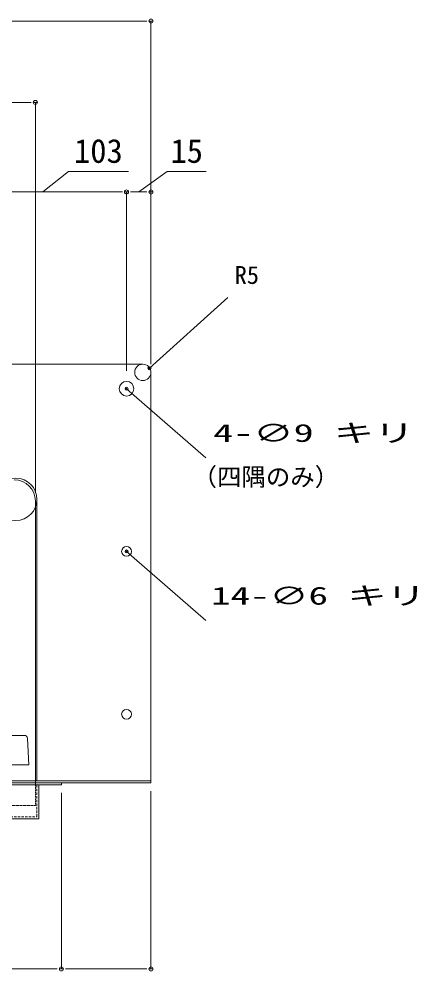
# Model space of a CAD drawing. Units: millimetres, scale not verified. Extents: x -1380 to 1380, y -955 to 955.
# Drawn here: x 482 to 726, y -618 to -33 of the extents above; entities that cross this region are included whole.
import ezdxf
from ezdxf.enums import TextEntityAlignment as Align

# ---------------------------------------------------------------- set-up
doc = ezdxf.new("R2010")
doc.units = ezdxf.units.MM
doc.header["$LTSCALE"] = 3
for name, pattern in [('USER1', [2, 1.25, -0.25, 0.25, -0.25]), ('USER2', [0.375, 0.25, -0.125]), ('USER3', [0.75, 0.5, -0.25])]:
    doc.linetypes.add(name, pattern=pattern)
for name, color, linetype, lineweight in [('0-0_0', 7, 'Continuous', 15), ('0-2_L-2', 7, 'Continuous', 18), ('0-3_L-1', 7, 'Continuous', 18), ('0-4_L-5', 2, 'USER1', 18), ('0-8_MOJI', 7, 'Continuous', 18), ('0-9_SUNPO', 7, 'Continuous', 18)]:
    doc.layers.add(name, color=color, linetype=linetype, lineweight=lineweight)
doc.styles.add('ＭＳ ゴシック', font='')
doc.styles.get('ＭＳ ゴシック').set_extended_font_data('MS Gothic')

# ---------------------------------------------------------------- blocks, each defined once
blk = doc.blocks.new('_DOT')
at = {"layer": '0-0_0'}
for p, q in [((-0.5, 0), (-1, 0)), ((0.25, 0), (-0.25, 0))]:
    blk.add_line(p, q, dxfattribs=at)
blk.add_circle((0, 0), 0.25, dxfattribs=at)
blk = doc.blocks.new('_DOTSMALL')
at = {"layer": '0-0_0'}
blk.add_line((0.0625, 0), (-0.0625, 0), dxfattribs=at)
blk.add_circle((0, 0), 0.0625, dxfattribs=at)

msp = doc.modelspace()

# ---------------------------------------------------------------- linework, layer by layer
at = {"layer": '0-2_L-2'}
for q in [(492.068, -329.272), (192.068, -501.272)]:
    msp.add_line((492.068, -501.272), q, dxfattribs=at)
msp.add_lwpolyline([(176.068, -503.672), (508.068, -503.672), (508.068, -502.472), (176.068, -502.472)], close=True, dxfattribs=at)
at = {"layer": '0-2_L-2', "linetype": 'USER2'}
msp.add_lwpolyline([(492.068, -501.272), (492.068, -516.272), (192.068, -516.272)], dxfattribs=at)
at = {"layer": '0-2_L-2'}
msp.add_lwpolyline([(189.868, -503.672), (189.868, -524.472), (494.268, -524.472), (494.268, -503.672)], dxfattribs=at)
at = {"layer": '0-2_L-2', "linetype": 'USER3'}
msp.add_lwpolyline([(191.068, -503.672), (191.068, -523.272), (493.068, -523.272), (493.068, -503.672)], dxfattribs=at)
at = {"layer": '0-2_L-2'}
msp.add_arc((479.068, -329.272), 13, 0, 90, dxfattribs=at)
at = {"layer": '0-3_L-1'}
for p, q in [((126.068, -245.272), (558.068, -245.272)), ((563.068, -250.272), (563.068, -501.272)), ((493.068, -328.272), (493.068, -501.272)), ((460.762, -473.272), (485.176, -473.272)), ((487.173, -475.161), (488.068, -491.272)), ((488.068, -491.272), (430.455, -491.272))]:
    msp.add_line(p, q, dxfattribs=at)
msp.add_lwpolyline([(563.068, -502.472), (121.068, -502.472), (121.068, -501.272), (563.068, -501.272)], close=True, dxfattribs=at)
for centre, radius in [((558.068, -250.272), 5), ((548.068, -260.272), 4.5), ((480.068, -328.272), 13), ((548.068, -360.272), 3), ((548.068, -460.272), 3)]:
    msp.add_circle(centre, radius, dxfattribs=at)
msp.add_arc((485.176, -475.272), 2, 3.17983, 90, dxfattribs=at)
at = {"layer": '0-4_L-5'}
msp.add_line((192.068, -502.472), (493.068, -502.472), dxfattribs=at)
at = {"layer": '0-9_SUNPO'}
for p, q in [((126.068, -34.429), (558.068, -34.429)), ((563.068, -245.272), (563.068, -34.429)), ((197.068, -84.429), (487.068, -84.429)), ((492.068, -324.272), (492.068, -84.429)), ((450.068, -139.429), (543.068, -139.429)), ((548.068, -249.272), (548.068, -139.429)), ((548.068, -249.272), (548.068, -139.429)), ((553.068, -139.429), (558.068, -139.429)), ((563.068, -245.272), (563.068, -139.429)), ((562.186, -247.748), (610.356, -204.214)), ((548.068, -260.272), (596.86, -302.795)), ((548.068, -360.272), (596.86, -402.795)), ((508.068, -508.672), (508.068, -616.755)), ((508.068, -508.672), (508.068, -616.755)), ((563.068, -507.472), (563.068, -616.755)), ((181.068, -616.755), (503.068, -616.755)), ((558.068, -616.755), (513.068, -616.755))]:
    msp.add_line(p, q, dxfattribs=at)
for points in [[(496.568, -139.429), (512.377, -126.929), (549.301, -126.929)], [(555.568, -139.429), (573.11, -126.929), (597.039, -126.929)]]:
    msp.add_lwpolyline(points, dxfattribs=at)

# ---------------------------------------------------------------- block references
at = {"layer": '0-9_SUNPO', "xscale": 5, "yscale": 5}
for p in [(563.068, -34.429), (492.068, -84.429), (548.068, -139.429), (563.068, -139.429), (508.068, -616.755), (563.068, -616.755)]:
    msp.add_blockref('_DOT', p, dxfattribs=at)
at = {"layer": '0-9_SUNPO'}
for name, p, xscale, yscale, rotation in [('_DOT', (548.068, -139.429), 5, 5, 180), ('_DOTSMALL', (562.186, -247.748), 15, 15, 222.10646), ('_DOTSMALL', (548.068, -260.272), 15, 15, 138.92787), ('_DOTSMALL', (548.068, -360.272), 15, 15, 138.92787), ('_DOT', (508.068, -616.755), 5, 5, 180)]:
    msp.add_blockref(name, p, dxfattribs=dict(at, xscale=xscale, yscale=yscale, rotation=rotation))

# ---------------------------------------------------------------- texts
at = {"layer": '0-8_MOJI', "style": 'ＭＳ ゴシック'}
for s, p in [('R5', (614.442, -199.214)), ('（四隅のみ）', (588.612, -323.252))]:
    msp.add_text(s, height=11, dxfattribs=at).set_placement(p, align=Align.BOTTOM_LEFT)
for s, width, p in [('4-∅9 キリ', 1.65, (601.251, -296.272)), ('14-∅6 キリ', 1.6, (599.957, -396.272))]:
    msp.add_text(s, height=11, dxfattribs=dict(at, width=width)).set_placement(p, align=Align.BOTTOM_LEFT)
at = {"layer": '0-9_SUNPO', "style": 'ＭＳ ゴシック'}
for s, p in [('103', (515.839, -125.929)), ('15', (575.075, -125.929))]:
    msp.add_text(s, height=14.66, dxfattribs=at).set_placement(p, align=Align.BOTTOM_LEFT)

doc.saveas('drawing.dxf')
